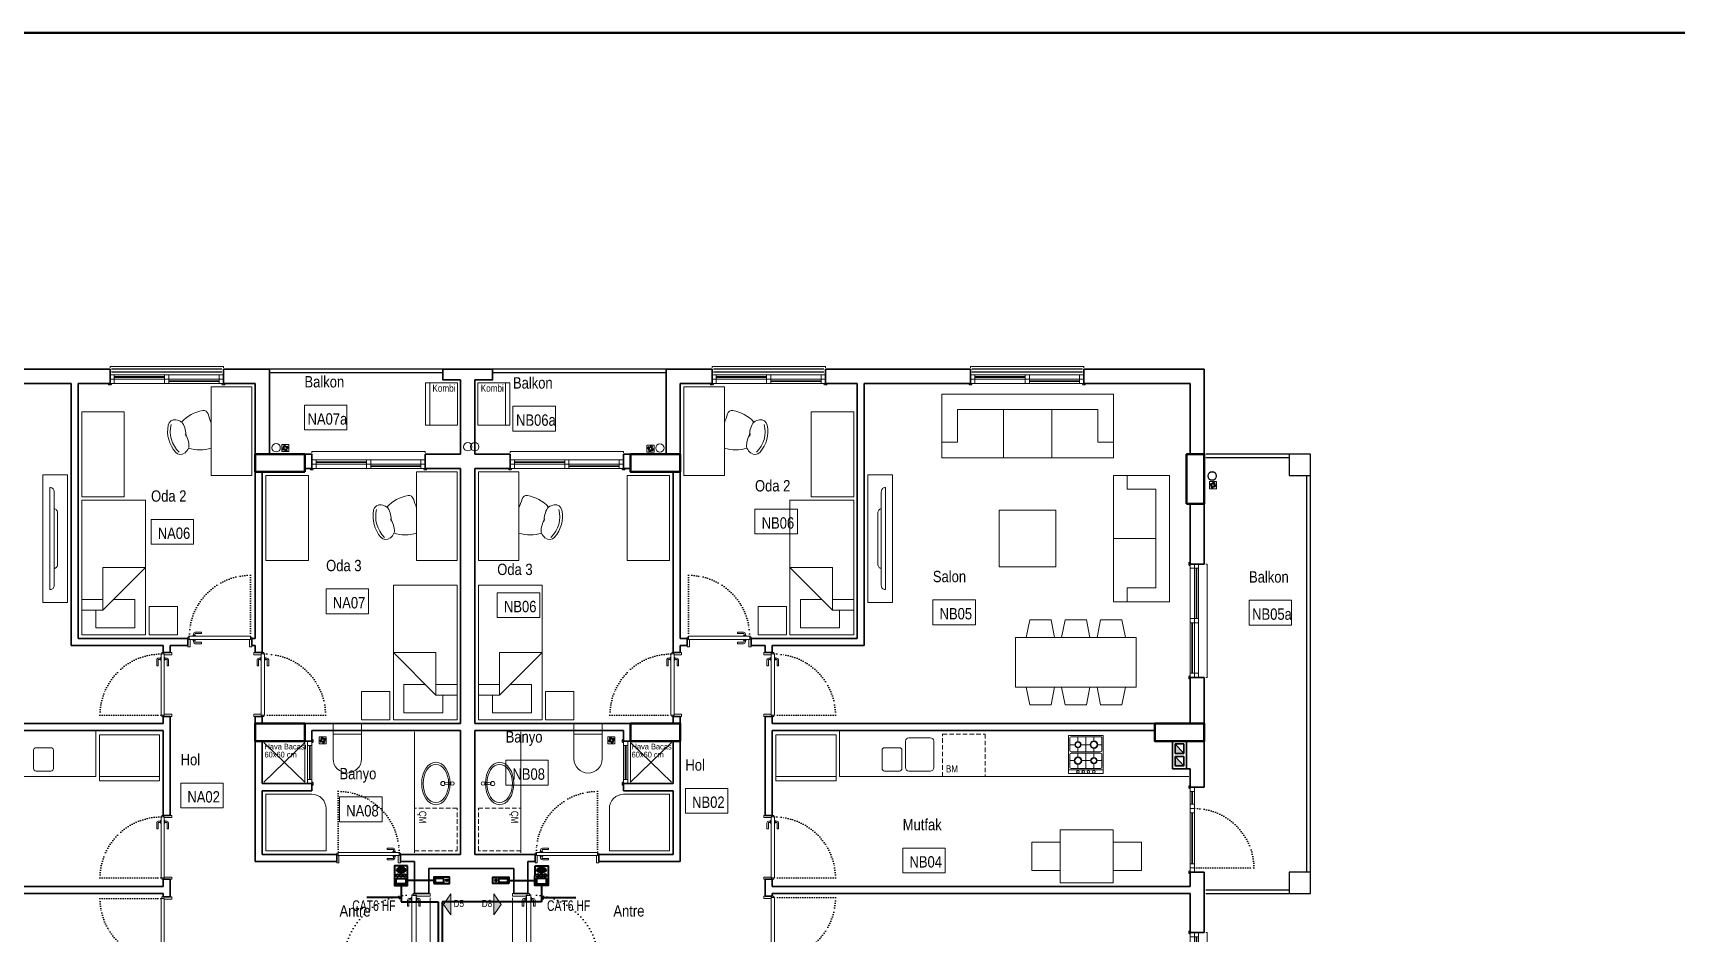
# Model space of a CAD drawing. Header units: millimetres. Extents: x 1852829 to 1882754, y -270850 to -231658.
# Drawn here: x 1861549 to 1863869, y -269120 to -267850 of the extents above; entities that cross this region are included whole.
import ezdxf
from ezdxf.enums import TextEntityAlignment as Align

# ---------------------------------------------------------------- set-up
doc = ezdxf.new("R2010")
doc.units = ezdxf.units.MM
for name, pattern in [('CONTINOUS', [0]), ('CONTINU', [0]), ('DOT', [0.25, 0, -0.25]), ('izdüşüm arka', [3.175, 0, -3.175]), ('izdüşüm ön', [9.525, 6.35, -3.175])]:
    doc.linetypes.add(name, pattern=pattern)
for name, color, linetype, lineweight in [('a_ba', 6, 'Continuous', 50), ('a_doğrama', 251, 'Continuous', 20), ('a_duvar', 251, 'Continuous', 35), ('a_görünüş', 32, 'Continuous', 25), ('a_görünüş_ince', 8, 'Continuous', 20), ('a_izdüşüm_arka', 251, 'izdüşüm arka', 30), ('a_izdüşüm_ön', 6, 'izdüşüm ön', 9), ('a_not_mahal', 253, 'Continuous', 5), ('a_not_misc', 144, 'Continuous', 5), ('a_not_text', 7, 'Continuous', 13), ('a_tefriş', 8, 'Continuous', 20), ('a_çerçeve_line', 7, 'Continuous', 50), ('diyafon', 6, 'Continuous', 40), ('m_yib', 65, 'Continuous', 20), ('Telefon', 2, 'CONTINOUS', 40)]:
    doc.layers.add(name, color=color, linetype=linetype, lineweight=lineweight)
doc.styles.add('Grupcad', font='arial.ttf', dxfattribs={"width": 0.7})
doc.styles.get("Standard").update_dxf_attribs({"font": 'ARIALN.TTF'})

# ---------------------------------------------------------------- blocks, each defined once
blk = doc.blocks.new('K2')
at = {"layer": 'a_doğrama', "color": 251, "linetype": 'Continuous'}
for p, q in [((-13, 88.1), (-13, 1.9)), ((-13, 88.1), (-8.5, 88.1)), ((-12, 90), (-12, 88.1)), ((-12, 90), (-10, 90)), ((-8.5, 88.1), (-8.5, 1.9)), ((-13, 1.9), (-8.5, 1.9)), ((-12, 0), (-12, 1.9)), ((-12, 0), (-10, 0))]:
    blk.add_line(p, q, dxfattribs=at)
at = {"layer": 'a_doğrama', "color": 251}
for points in [[(-14, 80.1), (-16.5, 80.1, 0.414214), (-17, 79.6), (-17, 71.1), (-19, 71.1), (-19, 79.6)], [(-13, 83.1), (-13.5, 83.1, 0.414214), (-14, 82.6), (-14, 79.6, 0.414214), (-13.5, 79.1), (-13, 79.1)], [(-8.5, 83.1), (-8, 83.1, -0.414214), (-7.5, 82.6), (-7.5, 79.6, -0.414214), (-8, 79.1), (-8.5, 79.1)], [(-7.5, 80.1), (-5, 80.1, -0.414214), (-4.5, 79.6), (-4.5, 71.1), (-2.5, 71.1), (-2.5, 79.6)]]:
    blk.add_lwpolyline(points, format="xyb", dxfattribs=at)
for points in [[(-16.5, 82.1), (-14, 82.1)], [(-5, 82.1), (-7.5, 82.1)]]:
    blk.add_lwpolyline(points, dxfattribs=at)
at = {"layer": 'a_doğrama', "color": 251, "linetype": 'Continuous'}
for points in [[(0, 90), (2, 90), (2, 87), (-8.5, 87)], [(0, 0), (2, 0), (2, 3), (-8.5, 3)]]:
    blk.add_lwpolyline(points, dxfattribs=at)
at = {"layer": 'a_doğrama', "color": 251}
for centre, start, end in [((-16.5, 79.6), 90, 180), ((-5, 79.6), 0, 90)]:
    blk.add_arc(centre, 2.5, start, end, dxfattribs=at)
at = {"layer": 'a_izdüşüm_arka', "color": 251}
blk.add_lwpolyline([(-99.2, 1.9), (-13, 1.9)], dxfattribs=at)
blk.add_arc((-13, 1.9), 86.2, 90, 180, dxfattribs=at)
blk = doc.blocks.new('klozet')
at = {"layer": 'a_tefriş'}
blk.add_line((20, 0), (-20, 0), dxfattribs=at)
for points in [[(-20, 0), (-20, -15), (20, -15), (20, 0)], [(-20, -50), (-20, -15)], [(20, -50), (20, -15)]]:
    blk.add_lwpolyline(points, dxfattribs=at)
blk.add_arc((0, -50), 20, 180, 360, dxfattribs=at)
blk = doc.blocks.new('K1')
at = {"layer": 'a_doğrama', "color": 251}
for points in [[(-17.5, -2.5), (-22, -2.5), (-22, 0), (2, 0), (2, -4), (-17.5, -4), (-17.5, -2.5)], [(-27.5, -93.1), (-25, -93.1)], [(-17.5, -97.5), (-22, -97.5), (-22, -100), (2, -100), (2, -96), (-17.5, -96), (-17.5, -97.5)], [(-14.5, -93.1), (-17, -93.1)]]:
    blk.add_lwpolyline(points, dxfattribs=at)
blk.add_lwpolyline([(-18, -14), (-18, -4), (-18, -3), (-22.5, -3), (-22.5, -2.5), (-22.5, -2), (-24, -2), (-24, -2.5), (-24, -12.5), (-24, -88), (-24, -97.5), (-24, -98), (-22.5, -98), (-22.5, -97.5), (-22.5, -97), (-18, -97), (-18, -96), (-18, -86.5)], close=True, dxfattribs=at)
for points in [[(-25, -91.1), (-27.5, -91.1, -0.414214), (-28, -90.6), (-28, -82.1), (-30, -82.1), (-30, -90.6)], [(-24, -94.1), (-24.5, -94.1, -0.414214), (-25, -93.6), (-25, -90.6, -0.414214), (-24.5, -90.1), (-24, -90.1)], [(-18, -94.1), (-17.5, -94.1, 0.414214), (-17, -93.6), (-17, -90.6, 0.414214), (-17.5, -90.1), (-18, -90.1)], [(-17, -91.1), (-14.5, -91.1, 0.414214), (-14, -90.6), (-14, -82.1), (-12, -82.1), (-12, -90.6)]]:
    blk.add_lwpolyline(points, format="xyb", dxfattribs=at)
for centre, start, end in [((-27.5, -90.6), 180, 270), ((-14.5, -90.6), 270, 0)]:
    blk.add_arc(centre, 2.5, start, end, dxfattribs=at)
at = {"layer": 'a_görünüş_ince', "color": 251}
blk.add_line((2, -6), (2, -94), dxfattribs=at)
at = {"layer": 'a_izdüşüm_arka', "color": 251, "linetype": 'DOT', "ltscale": 20}
blk.add_line((-24, -2), (-120, -2), dxfattribs=at)
blk.add_arc((-24, -2), 96, 180, 270, dxfattribs=at)
blk = doc.blocks.new('M1')
at = {"layer": 'a_doğrama', "linetype": 'Continuous'}
for p, q in [((-24, 6), (-30, 6)), ((-30, 0), (-30, 6)), ((-24, 0), (-30, 0)), ((-24, 0), (-24, 6)), ((30, 6), (24, 6)), ((24, 6), (24, 0)), ((30, 0), (30, 6)), ((30, 0), (24, 0))]:
    blk.add_line(p, q, dxfattribs=at)
at = {"layer": 'a_doğrama'}
for p, q in [((24, 3.5), (-24, 3.5)), ((24, 2.5), (-24, 2.5))]:
    blk.add_line(p, q, dxfattribs=at)
for points in [[(-28, -1), (-28, 0), (-32, 0), (-32, -2), (-29, -2)], [(28, -1), (28, 0), (32, 0), (32, -2), (29, -2)]]:
    blk.add_lwpolyline(points, close=True, dxfattribs=at)
at = {"layer": 'a_görünüş_ince'}
for p, q in [((24, 6), (-24, 6)), ((-24, 0), (24, 0))]:
    blk.add_line(p, q, dxfattribs=at)
blk = doc.blocks.new('160p')
at = {"layer": 'a_doğrama', "color": 251}
for points in [[(-6, -6), (-6, 0), (-12, 0), (-12, -6)], [(0, -6), (0, 0), (-6, 0), (-6, -6)], [(-6, -83), (-6, -77), (-12, -77), (-12, -83)], [(0, -83), (0, -77), (-6, -77), (-6, -83)], [(-6, -160), (-6, -154), (-12, -154), (-12, -160)], [(0, -160), (0, -154), (-6, -154), (-6, -160)]]:
    blk.add_lwpolyline(points, close=True, dxfattribs=at)
for points in [[(2, -1), (2, 2), (0, 2), (0, -2), (1, -2), (2, -1)], [(-9.5, -6), (-9.5, -77)], [(-8.5, -6), (-8.5, -77)], [(-3.5, -83), (-3.5, -154)], [(-2.5, -83), (-2.5, -154)], [(2, -159), (2, -162), (0, -162), (0, -158), (1, -158), (2, -159)]]:
    blk.add_lwpolyline(points, dxfattribs=at)
at = {"layer": 'a_görünüş_ince', "color": 251}
for points in [[(-22, -160), (-24, -160), (-24, 0), (-22, 0)], [(-12, -77), (-12, -6)], [(-6, -77), (-6, -6)], [(-6, -77), (-6, -6)], [(0, -77), (0, -6)], [(-12, -154), (-12, -83)], [(-6, -154), (-6, -83)], [(-6, -154), (-6, -83)], [(0, -154), (0, -83)]]:
    blk.add_lwpolyline(points, dxfattribs=at)
blk = doc.blocks.new('kapı_120_c_blok')
at = {"layer": 'a_doğrama', "color": 251}
for points in [[(-2, 119), (-2, 122), (0, 122), (0, 118), (-1, 118), (-2, 119)], [(2.5, 114), (2.5, 96)], [(3.5, 114), (3.5, 96)], [(2.5, 84), (2.5, 12)], [(3.5, 84), (3.5, 12)], [(-2, 1), (-2, -2), (0, -2), (0, 2), (-1, 2), (-2, 1)]]:
    blk.add_lwpolyline(points, dxfattribs=at)
for points in [[(0, 114), (6, 114), (6, 120), (0, 120)], [(0, 90), (6, 90), (6, 96), (0, 96)], [(0, 84), (6, 84), (6, 90), (0, 90)], [(0, 6), (6, 6), (6, 12), (0, 12)], [(0, 0), (6, 0), (6, 6), (0, 6)]]:
    blk.add_lwpolyline(points, close=True, dxfattribs=at)
at = {"layer": 'a_görünüş_ince', "color": 251}
for points in [[(0, 114), (0, 96)], [(6, 114), (6, 96)], [(0, 84), (0, 12)], [(6, 84), (6, 12)]]:
    blk.add_lwpolyline(points, dxfattribs=at)
at = {"layer": 'a_izdüşüm_arka', "color": 251}
blk.add_lwpolyline([(6, 6), (90, 6)], dxfattribs=at)
blk.add_arc((6, 6), 84, 0, 90, dxfattribs=at)
blk = doc.blocks.new('baca_şönt')
at = {"layer": 'a_duvar'}
h = blk.add_hatch(color=256, dxfattribs=at)
h.dxf.hatch_style = 1
h.paths.add_polyline_path([(21.5, -5), (21.5, -17), (35, -17)])
h.paths.add_polyline_path([(4, -5), (4, -17), (17.5, -17)])
for p, q in [((4, -5), (17.5, -17)), ((17.5, -5), (17.5, -17)), ((21.5, -5), (21.5, -17)), ((21.5, -5), (35, -17))]:
    blk.add_line(p, q, dxfattribs=at)
blk.add_lwpolyline([(0, -21), (39, -21), (39, -1), (0, -1)], close=True, dxfattribs=at)
for points in [[(17.5, -5), (4, -5), (4, -17), (17.5, -17)], [(21.5, -17), (35, -17), (35, -5), (21.5, -5)]]:
    blk.add_lwpolyline(points, dxfattribs=at)
blk = doc.blocks.new('A$C2A0A03CE')
at = {"layer": 'a_tefriş'}
for p, q in [((-54, -24.3), (-54, 24.3)), ((-54, 24.3), (0, 24.3)), ((-48.6, 24.3), (-48.6, -24.3)), ((0, -24.3), (0, 24.3)), ((-46.8, 20.7), (-46.8, -20.7)), ((-40, 11.2), (-46.8, 11.2)), ((-25.2, 0), (-46.8, 0)), ((-27, 22.5), (-45, 22.5)), ((-35.6, 22.5), (-35.6, 15.7)), ((-35.6, 6.8), (-35.6, -7.7)), ((-25.2, 11.2), (-31, 11.2)), ((-25.2, -20.7), (-25.2, 20.7)), ((-23.4, -20.7), (-23.4, 20.7)), ((-16.6, 11.2), (-23.4, 11.2)), ((-1.8, 0), (-23.4, 0)), ((-21.6, 22.5), (-3.6, 22.5)), ((-13.1, 22.5), (-13.1, 14.8)), ((-13.1, 7.7), (-13.1, -6.8)), ((-1.8, 11.2), (-9.4, 11.2)), ((-1.8, 20.7), (-1.8, -20.7)), ((-39.1, -11.3), (-46.8, -11.3)), ((-45, -22.5), (-27, -22.5)), ((-35.6, -14.9), (-35.6, -22.5)), ((-25.2, -11.3), (-31.9, -11.3)), ((-17.5, -11.3), (-23.4, -11.3)), ((-3.6, -22.5), (-21.6, -22.5)), ((-13.1, -15.7), (-13.1, -22.5)), ((-1.8, -11.3), (-8.5, -11.3)), ((-54, -24.3), (0, -24.3))]:
    blk.add_line(p, q, dxfattribs=at)
for centre, radius in [((-51.4, 11.2), 1.8), ((-51.4, 3.7), 1.8), ((-35.6, 11.2), 5.4), ((-35.6, 11.2), 4.5), ((-13.1, 11.2), 4.5), ((-13.1, 11.2), 3.6), ((-51.4, -3.5), 1.8), ((-51.4, -11.3), 1.8), ((-35.6, -11.3), 4.5), ((-35.6, -11.3), 3.6), ((-13.1, -11.3), 5.4), ((-13.1, -11.3), 4.5)]:
    blk.add_circle(centre, radius, dxfattribs=at)
for centre, start, end in [((-45, 20.7), 90, 180), ((-27, 20.7), 0, 90), ((-21.6, 20.7), 90, 180), ((-3.6, 20.7), 0, 90), ((-45, -20.7), 180, 270), ((-27, -20.7), 270, 0), ((-21.6, -20.7), 180, 270), ((-3.6, -20.7), 270, 0)]:
    blk.add_arc(centre, 1.8, start, end, dxfattribs=at)
blk = doc.blocks.new('tefirş_tv')
at = {"layer": 'a_tefriş'}
for points in [[(60, 4), (60, 5, 0.414214), (55, 10), (-55, 10, 0.414214), (-60, 5), (-60, 4)], [(35, 10), (35, 10, 0.414214), (30, 15), (-30, 15, 0.414214), (-35, 10), (-35, 10)]]:
    blk.add_lwpolyline(points, format="xyb", close=True, dxfattribs=at)
blk = doc.blocks.new('tefriş_koltuk_242x90')
at = {"layer": 'a_tefriş'}
for p, q in [((-34, -22), (-34, -90)), ((34, -22), (34, -90)), ((-99, -68), (-121, -68)), ((99, -68), (121, -68))]:
    blk.add_line(p, q, dxfattribs=at)
for points in [[(-121, -90), (-121, 0), (121, 0), (121, -90), (-121, -90)], [(-99, -68), (-99, -22), (99, -22), (99, -68)]]:
    blk.add_lwpolyline(points, dxfattribs=at)
blk = doc.blocks.new('tefriş_koltuk_202x90')
at = {"layer": 'a_tefriş'}
for p, q in [((0, -90), (0, -22)), ((-79, -68), (-101, -68)), ((79, -68), (101, -68))]:
    blk.add_line(p, q, dxfattribs=at)
for points in [[(101, -90), (101, 0), (-101, 0), (-101, -90), (101, -90)], [(79, -68), (79, -22), (-79, -22), (-79, -68)]]:
    blk.add_lwpolyline(points, dxfattribs=at)
blk = doc.blocks.new('tefriş_yatak tek')
at = {"layer": 'a_tefriş'}
for points in [[(0, -0.45), (-1.9, -0.45), (-1.9, 0.45), (0, 0.45)], [(-1.9, -0.5), (-1.5, -0.5), (-1.5, -0.9), (-1.9, -0.9)]]:
    blk.add_lwpolyline(points, close=True, dxfattribs=at)
for points in [[(-1.4, 0), (-1.4, -0.3), (-1.8, -0.3), (-1.8, 0.25), (-1.55, 0.25)], [(-1.55, 0.45), (-1.55, 0.15), (-0.95, -0.45), (-0.95, 0.15), (-1.55, 0.15)], [(-1.4, 0.45), (-1.4, 0.15)]]:
    blk.add_lwpolyline(points, dxfattribs=at)
blk = doc.blocks.new('tefriş_sandalye')
at = {"layer": 'a_tefriş'}
blk.add_line((0, -18), (0, 18), dxfattribs=at)
at = {"layer": 'a_tefriş', "extrusion": (0, 0, -1)}
for centre, major_axis, start_param, end_param in [((48.7, 10.5), (13, -13), 2.7784, 3.245118), ((43.2, 17.3), (6.76, 6.76), 4.815914, 6.34704), ((16.9, -5.5), (28.8, 28.8), 6.26556, 7.321949), ((16.9, -5.5), (28.8, 28.8), 6.26556, 7.321949), ((17, -5.7), (31.4, -31.4), -1.506941, -0.587454), ((16, -34.3), (38.7, 38.7), 5.200723, 5.79406), ((62.1, 15.1), (21.8, -21.8), 1.757107, 2.385975), ((62.1, 15.1), (21.8, -21.8), 1.757107, 2.385975), ((48.7, 10.5), (13, -13), 2.664537, 2.7784), ((48.7, 10.5), (13, -13), 2.664537, 2.7784), ((66.5, -1.2), (21.8, -21.8), 1.802816, 2.431683), ((66.5, -1.2), (21.8, -21.8), 1.802816, 2.431683), ((-154, -79.7), (117.3, -117.3), -1.166716, -1.087708), ((1.8, 18.5), (38.7, -38.7), -0.034473, 0.601946), ((52.6, -3.9), (13, -13), 1.410391, 1.524253), ((52.6, -3.9), (13, -13), 1.410391, 1.524253), ((52.6, -3.9), (13, 13), 2.514469, 2.981187), ((51.2, -12.6), (6.76, -6.76), -0.587454, 0.943672), ((11.1, -28.2), (4.99, -4.99), 0.687369, 2.053884)]:
    blk.add_ellipse(centre, major_axis=major_axis, ratio=1, start_param=start_param, end_param=end_param, dxfattribs=at)
blk = doc.blocks.new('tefriş_süzgeç')
at = {"layer": 'a_tefriş'}
for p, q in [((5, 0), (-5, 0)), ((-5, 0), (-5, -10)), ((5, -10), (5, 0)), ((-5, -10), (5, -10)), ((-3.6, -5.1), (-4.1, -5.1)), ((-2.6, -5.1), (-3.1, -5.1)), ((-2.5, -2.5), (-2.9, -2.2)), ((-2.6, -7.6), (-2.9, -7.9)), ((-2, -3.3), (-2.3, -3)), ((-1.9, -6.9), (-2.2, -7.2)), ((-1.6, -5.1), (-2.1, -5.1)), ((-1.2, -3.9), (-1.5, -3.6)), ((-1.2, -6.2), (-1.5, -6.5)), ((-0.2, -2.5), (-0.2, -2)), ((-0.1, -1.5), (-0.1, -1)), ((-0.1, -3), (-0.1, -3.5)), ((-0.1, -6.6), (-0.1, -7.1)), ((-0.1, -7.6), (-0.1, -8.1)), ((-0.1, -8.6), (-0.1, -9.1)), ((1, -4), (1.4, -3.6)), ((1.1, -6.2), (1.4, -6.5)), ((1.5, -5.1), (2, -5.1)), ((1.7, -3.3), (2.1, -2.9)), ((1.8, -6.9), (2.1, -7.2)), ((2.5, -2.5), (2.8, -2.2)), ((2.5, -5.1), (3, -5.1)), ((2.5, -7.5), (2.8, -7.9)), ((3.5, -5.1), (4, -5.1))]:
    blk.add_line(p, q, dxfattribs=at)
for centre, radius, start, end in [((-0.1, -5.1), 4.06, 134.2896, 180), ((-0.1, -5.1), 3.56, 134.2896, 180), ((-0.1, -5.1), 3.06, 180, 225), ((-0.1, -5.1), 4.06, 225, 270), ((-0.1, -5.1), 2.56, 180, 225), ((-0.1, -5.1), 3.56, 225, 270), ((-0.4, -4.4), 2.4, 84.5943, 143.2016), ((-0.1, -5.1), 2.06, 134.2896, 180), ((-0.1, -5), 2.44, 90.343, 138.1212), ((-0.1, -5.1), 1.56, 134.2896, 180), ((-0.1, -5.1), 2.06, 225, 270), ((-0.1, -5.1), 1.56, 225, 270), ((-0.1, -5.1), 4.06, 45, 90), ((-0.1, -5.1), 3.56, 45, 90), ((-0.1, -5.1), 2.06, 45, 90), ((-0.1, -5.1), 1.56, 45, 90), ((-0.1, -5.1), 2.56, 270, 315.7104), ((-0.1, -5.1), 3.06, 270, 315.7104), ((-0.1, -5.1), 1.56, 314.2896, 360), ((-0.1, -5.1), 2.06, 314.2896, 360), ((-0.1, -5.1), 2.56, 360, 45), ((-0.1, -5.1), 3.06, 360, 45), ((-0.1, -5.1), 3.56, 314.2896, 360), ((-0.1, -5.1), 4.06, 314.2896, 360)]:
    blk.add_arc(centre, radius, start, end, dxfattribs=at)
blk = doc.blocks.new('kombi')
at = {"layer": 'a_tefriş', "lineweight": 20}
for p, q in [((-4.8, 60), (40.2, 60)), ((-4.7, 0), (-4.8, 60)), ((1.3, 0), (1.2, 60)), ((40.2, 60), (40.3, 0)), ((69.2, 60), (69.2, 0)), ((114.2, 60), (69.2, 60)), ((108.2, 0), (108.2, 60)), ((114.2, 0), (114.2, 60)), ((40.3, 0), (-4.7, 0)), ((69.2, 0), (114.2, 0))]:
    blk.add_line(p, q, dxfattribs=at)
at = {"layer": 'a_not_mahal'}
for p in [(5, 47.3), (73.2, 47.3)]:
    blk.add_text('Kombi', height=10, dxfattribs=at).set_placement(p)
blk = doc.blocks.new('DIAFON IC UNITE')
at = {"layer": 'diyafon', "linetype": 'Continuous'}
h = blk.add_hatch(dxfattribs=at)
h.set_pattern_fill('ANSI31', color=133, scale=12.474, angle=585, style=0)
h.set_pattern_definition([(90, (-1096043.5913, -47294.4978), (1.55925, -3e-14), [])])
edge = h.paths.add_edge_path()
edge.add_ellipse((0, -21.7), major_axis=(-6.04, 0), ratio=0.623004, start_angle=0, end_angle=360, ccw=False)
blk.add_lwpolyline([(-9.2, -27.6), (9.5, -27.6), (9.3, 0), (-9.3, 0)], close=True, dxfattribs=at)
at = {"layer": 'diyafon', "color": 133, "linetype": 'Continuous'}
blk.add_lwpolyline([(6.9, -9.9), (-6.9, -9.9), (-6.9, -2), (6.9, -2)], close=True, dxfattribs=at)
for centre in [(-5.1, -13.9), (0, -13.9), (5.1, -13.9)]:
    blk.add_circle(centre, 1.8, dxfattribs=at)
at = {"layer": 'diyafon', "color": 133, "linetype": 'Continuous', "extrusion": (0, 0, -1)}
blk.add_ellipse((0, -21.7), major_axis=(-6.04, 0), ratio=0.623004, start_param=-1.570796, end_param=4.712389, dxfattribs=at)
blk = doc.blocks.new('DIAFON ZIL BUTONU')
at = {"layer": 'diyafon', "linetype": 'CONTINU'}
h = blk.add_hatch(color=133, dxfattribs=at)
edge = h.paths.add_edge_path()
edge.add_ellipse((-7.1, -4.6), major_axis=(0.974, 0.974), ratio=1, start_angle=0, end_angle=360)
blk.add_lwpolyline([(11.2, 0), (-11.2, 0), (-11.2, -9), (11.2, -9)], close=True, dxfattribs=at)
at = {"layer": 'diyafon', "color": 133, "linetype": 'CONTINU'}
blk.add_lwpolyline([(-3, -7.3), (9.3, -7.3), (9.3, -1.7), (-3, -1.7)], close=True, dxfattribs=at)
blk.add_ellipse((-7.1, -4.6), major_axis=(0.974, 0.974), ratio=1, start_param=3.926991, end_param=10.210176, dxfattribs=at)

msp = doc.modelspace()

# ---------------------------------------------------------------- hatches: boundary and pattern name
at = {"layer": 'a_not_misc'}
h = msp.add_hatch(color=256, dxfattribs=at)
h.dxf.hatch_style = 1
h.paths.add_polyline_path([(1862138.7, -269064.9), (1862128.7, -269079.9), (1862138.7, -269094.9)])
h = msp.add_hatch(color=256, dxfattribs=at)
h.dxf.hatch_style = 1
h.paths.add_polyline_path([(1862199.7, -269064.9), (1862209.7, -269079.9), (1862199.7, -269094.9)])

# ---------------------------------------------------------------- linework, layer by layer
at = {"layer": 'a_ba', "color": 253}
for points in [[(1861932.7, -268469.5), (1861932.7, -268444.5), (1861862.7, -268444.5), (1861862.7, -268469.5)], [(1862462.7, -268469.5), (1862462.7, -268444.5), (1862392.7, -268444.5), (1862392.7, -268469.5)], [(1863177.7, -268514.5), (1863202.7, -268514.5), (1863202.7, -268444.5), (1863177.7, -268444.5)], [(1861932.7, -268849.5), (1861932.7, -268824.5), (1861862.7, -268824.5), (1861862.7, -268849.5)], [(1862462.7, -268849.5), (1862462.7, -268824.5), (1862392.7, -268824.5), (1862392.7, -268849.5)], [(1863132.7, -268824.5), (1863132.7, -268849.5), (1863202.7, -268849.5), (1863202.7, -268824.5)]]:
    msp.add_lwpolyline(points, close=True, dxfattribs=at)
at = {"layer": 'a_duvar'}
for p, q in [((1861657.7, -268324.5), (1861452.7, -268324.5)), ((1861882.7, -268324.5), (1861817.7, -268324.5)), ((1861882.7, -268444.5), (1861882.7, -268324.5)), ((1862197.7, -268324.5), (1862127.7, -268324.5)), ((1862442.7, -268324.5), (1862442.7, -268444.5)), ((1862442.7, -268324.5), (1862507.7, -268324.5)), ((1862667.7, -268324.5), (1862872.7, -268324.5)), ((1863032.7, -268324.5), (1863202.7, -268324.5)), ((1863202.7, -268444.5), (1863202.7, -268324.5)), ((1861452.7, -268344.5), (1861602.7, -268344.5)), ((1861602.7, -268344.5), (1861602.7, -268714.5)), ((1861612.7, -268704.5), (1861612.7, -268344.5)), ((1861612.7, -268344.5), (1861657.7, -268344.5)), ((1861817.7, -268344.5), (1861862.7, -268344.5)), ((1861862.7, -268344.5), (1861862.7, -268704.5)), ((1862152.7, -268339.5), (1862152.7, -268444.5)), ((1862172.7, -268444.5), (1862172.7, -268339.5)), ((1862462.7, -268704.5), (1862462.7, -268344.5)), ((1862507.7, -268344.5), (1862462.7, -268344.5)), ((1862712.7, -268344.5), (1862667.7, -268344.5)), ((1862712.7, -268344.5), (1862712.7, -268704.5)), ((1862872.7, -268344.5), (1862722.7, -268344.5)), ((1862722.7, -268714.5), (1862722.7, -268344.5)), ((1863182.7, -268344.5), (1863032.7, -268344.5)), ((1863182.7, -268344.5), (1863182.7, -268444.5)), ((1861882.7, -268444.5), (1861932.7, -268444.5)), ((1862102.7, -268444.5), (1862152.7, -268444.5)), ((1862222.7, -268444.5), (1862172.7, -268444.5)), ((1862442.7, -268444.5), (1862392.7, -268444.5)), ((1861872.7, -268724.5), (1861872.7, -268469.5)), ((1862102.7, -268464.5), (1862152.7, -268464.5)), ((1862152.7, -268464.5), (1862152.7, -268824.5)), ((1862172.7, -268464.5), (1862222.7, -268464.5)), ((1862172.7, -268824.5), (1862172.7, -268464.5)), ((1862452.7, -268469.5), (1862452.7, -268724.5)), ((1863202.7, -268599.5), (1863202.7, -268464.5)), ((1863182.7, -268514.5), (1863182.7, -268599.5)), ((1861602.7, -268714.5), (1861732.7, -268714.5)), ((1861767.7, -268704.5), (1861612.7, -268704.5)), ((1861732.7, -268724.5), (1861732.7, -268714.5)), ((1861742.7, -268714.5), (1861742.7, -268724.5)), ((1861742.7, -268714.5), (1861767.7, -268714.5)), ((1861862.7, -268704.5), (1861857.7, -268704.5)), ((1861857.7, -268714.5), (1861862.7, -268714.5)), ((1861862.7, -268714.5), (1861862.7, -268724.5)), ((1862472.7, -268704.5), (1862462.7, -268704.5)), ((1862462.7, -268724.5), (1862462.7, -268714.5)), ((1862462.7, -268714.5), (1862472.7, -268714.5)), ((1862712.7, -268704.5), (1862562.7, -268704.5)), ((1862562.7, -268714.5), (1862582.7, -268714.5)), ((1862582.7, -268724.5), (1862582.7, -268714.5)), ((1862592.7, -268714.5), (1862592.7, -268724.5)), ((1862592.7, -268714.5), (1862722.7, -268714.5)), ((1863182.7, -268759.5), (1863182.7, -268824.5)), ((1863202.7, -268914.5), (1863202.7, -268759.5)), ((1861732.7, -268824.5), (1861732.7, -268814.5)), ((1861742.7, -268814.5), (1861742.7, -268954.5)), ((1861862.7, -268814.5), (1861862.7, -269019.5)), ((1861872.7, -268824.5), (1861872.7, -268814.5)), ((1862452.7, -268814.5), (1862452.7, -268824.5)), ((1862462.7, -269019.5), (1862462.7, -268814.5)), ((1862582.7, -268954.5), (1862582.7, -268814.5)), ((1862592.7, -268814.5), (1862592.7, -268824.5)), ((1861732.7, -268824.5), (1861142.7, -268824.5)), ((1861192.7, -268834.5), (1861732.7, -268834.5)), ((1861732.7, -268954.5), (1861732.7, -268834.5)), ((1862152.7, -268824.5), (1861872.7, -268824.5)), ((1861932.7, -268834.5), (1861932.7, -268849.5)), ((1861942.7, -268849.5), (1861942.7, -268834.5)), ((1861942.7, -268834.5), (1862152.7, -268834.5)), ((1862152.7, -268834.5), (1862152.7, -269009.5)), ((1862452.7, -268824.5), (1862172.7, -268824.5)), ((1862172.7, -268834.5), (1862382.7, -268834.5)), ((1862172.7, -269009.5), (1862172.7, -268834.5)), ((1862382.7, -268834.5), (1862382.7, -268849.5)), ((1862392.7, -268849.5), (1862392.7, -268834.5)), ((1863182.7, -268824.5), (1862592.7, -268824.5)), ((1862592.7, -268834.5), (1862592.7, -268954.5)), ((1862592.7, -268834.5), (1863132.7, -268834.5)), ((1861872.7, -268909.5), (1861872.7, -268849.5)), ((1862452.7, -268849.5), (1862452.7, -268909.5)), ((1863182.7, -268888.5), (1863182.7, -268914.5)), ((1861942.7, -268909.5), (1861872.7, -268909.5)), ((1861942.7, -268919.5), (1861942.7, -268909.5)), ((1862452.7, -268909.5), (1862382.7, -268909.5)), ((1862382.7, -268909.5), (1862382.7, -268919.5)), ((1861872.7, -269009.5), (1861872.7, -268919.5)), ((1861872.7, -268919.5), (1861942.7, -268919.5)), ((1862382.7, -268919.5), (1862452.7, -268919.5)), ((1862452.7, -268919.5), (1862452.7, -269009.5)), ((1861862.7, -269019.5), (1861977.7, -269019.5)), ((1861977.7, -269009.5), (1861872.7, -269009.5)), ((1861977.7, -269009.5), (1861872.7, -269009.5)), ((1861977.7, -269019.5), (1861977.7, -269009.5)), ((1862067.7, -269009.5), (1862067.7, -269019.5)), ((1862067.7, -269019.5), (1862067.7, -269009.5)), ((1862152.7, -269009.5), (1862067.7, -269009.5)), ((1862067.7, -269019.5), (1862087.7, -269019.5)), ((1862087.7, -269019.5), (1862087.7, -269064.5)), ((1862257.7, -269009.5), (1862172.7, -269009.5)), ((1862247.7, -269019.5), (1862257.7, -269019.5)), ((1862247.7, -269064.5), (1862247.7, -269019.5)), ((1862257.7, -269009.5), (1862257.7, -269019.5)), ((1862452.7, -269009.5), (1862347.7, -269009.5)), ((1862347.7, -269009.5), (1862347.7, -269019.5)), ((1862452.7, -269009.5), (1862347.7, -269009.5)), ((1862347.7, -269019.5), (1862462.7, -269019.5)), ((1861732.7, -269054.5), (1861732.7, -269044.5)), ((1861742.7, -269044.5), (1861742.7, -269069.5)), ((1862107.7, -269029.3), (1862227.7, -269029.3)), ((1862107.7, -269064.5), (1862107.7, -269029.3)), ((1862227.7, -269029.3), (1862227.7, -269064.5)), ((1862582.7, -269068.5), (1862582.7, -269044.5)), ((1862592.7, -269044.5), (1862592.7, -269054.5)), ((1863182.7, -269034.5), (1863182.7, -269054.5)), ((1863202.7, -269119.5), (1863202.7, -269034.5)), ((1861732.7, -269054.5), (1861142.7, -269054.5)), ((1861142.7, -269064.5), (1861732.7, -269064.5)), ((1861732.7, -269069.5), (1861732.7, -269064.5)), ((1862087.7, -269064.5), (1862107.7, -269064.5)), ((1862227.7, -269064.5), (1862247.7, -269064.5)), ((1863182.7, -269054.5), (1862592.7, -269054.5)), ((1862592.7, -269064.5), (1863182.7, -269064.5)), ((1862592.7, -269064.5), (1862592.7, -269068.5)), ((1863182.7, -269064.5), (1863182.7, -269119.5))]:
    msp.add_line(p, q, dxfattribs=at)
for points in [[(1861657.7, -268344.5), (1861657.7, -268324.5)], [(1861817.7, -268344.5), (1861817.7, -268324.5)], [(1862127.7, -268324.5), (1862127.7, -268339.5), (1862152.7, -268339.5)], [(1862197.7, -268324.5), (1862197.7, -268339.5), (1862172.7, -268339.5)], [(1862507.7, -268344.5), (1862507.7, -268324.5)], [(1862667.7, -268344.5), (1862667.7, -268324.5)], [(1862872.7, -268344.5), (1862872.7, -268324.5)], [(1863032.7, -268344.5), (1863032.7, -268324.5)], [(1861932.7, -268444.5), (1861942.7, -268444.5), (1861942.7, -268464.5), (1861932.7, -268464.5)], [(1862102.7, -268444.5), (1862102.7, -268464.5)], [(1862222.7, -268444.5), (1862222.7, -268464.5)], [(1862392.7, -268444.5), (1862382.7, -268444.5), (1862382.7, -268464.5), (1862392.7, -268464.5)], [(1863202.7, -268599.5), (1863182.7, -268599.5)], [(1861732.7, -268724.5), (1861742.7, -268724.5)], [(1861767.7, -268704.5), (1861767.7, -268714.5)], [(1861857.7, -268704.5), (1861857.7, -268714.5)], [(1861862.7, -268724.5), (1861872.7, -268724.5)], [(1862452.7, -268724.5), (1862462.7, -268724.5)], [(1862472.7, -268704.5), (1862472.7, -268714.5)], [(1862562.7, -268704.5), (1862562.7, -268714.5)], [(1862582.7, -268724.5), (1862592.7, -268724.5)], [(1863202.7, -268759.5), (1863182.7, -268759.5)], [(1861732.7, -268814.5), (1861742.7, -268814.5)], [(1861862.7, -268814.5), (1861872.7, -268814.5)], [(1862452.7, -268814.5), (1862462.7, -268814.5)], [(1862582.7, -268814.5), (1862592.7, -268814.5)], [(1861932.7, -268849.5), (1861942.7, -268849.5)], [(1862392.7, -268849.5), (1862382.7, -268849.5)], [(1863177.7, -268888.5), (1863182.7, -268888.5)], [(1863202.7, -268914.5), (1863182.7, -268914.5)], [(1861732.7, -268954.5), (1861742.7, -268954.5)], [(1862582.7, -268954.5), (1862592.7, -268954.5)], [(1861732.7, -269044.5), (1861742.7, -269044.5)], [(1862582.7, -269044.5), (1862592.7, -269044.5)], [(1863202.7, -269034.5), (1863182.7, -269034.5)], [(1861732.7, -269069.5), (1861742.7, -269069.5)], [(1862582.7, -269068.5), (1862592.7, -269068.5)], [(1863182.7, -269119.5), (1863202.7, -269119.5)]]:
    msp.add_lwpolyline(points, dxfattribs=at)
at = {"layer": 'a_görünüş', "color": 251}
for points in [[(1861815.7, -268324.5), (1861659.7, -268324.5)], [(1861815.7, -268328.5), (1861659.7, -268328.5)], [(1862127.7, -268324.5), (1861882.7, -268324.5)], [(1862127.7, -268329.5), (1861882.7, -268329.5)], [(1862442.7, -268324.5), (1862197.7, -268324.5)], [(1862442.7, -268329.5), (1862197.7, -268329.5)], [(1862665.7, -268324.5), (1862509.7, -268324.5)], [(1862665.7, -268328.5), (1862509.7, -268328.5)], [(1863030.7, -268324.5), (1862874.7, -268324.5)], [(1863030.7, -268328.5), (1862874.7, -268328.5)], [(1863322.7, -268444.5), (1863204.7, -268444.5)], [(1863322.7, -268449.5), (1863204.7, -268449.5)], [(1863347.7, -269034.5), (1863347.7, -268474.5)], [(1863352.7, -269034.5), (1863352.7, -268474.5)], [(1863204.7, -269059.5), (1863322.7, -269059.5)], [(1863204.7, -269064.5), (1863322.7, -269064.5)]]:
    msp.add_lwpolyline(points, dxfattribs=at)
for points in [[(1863322.7, -268474.5), (1863352.7, -268474.5), (1863352.7, -268444.5), (1863322.7, -268444.5)], [(1863322.7, -269064.5), (1863352.7, -269064.5), (1863352.7, -269034.5), (1863322.7, -269034.5)]]:
    msp.add_lwpolyline(points, close=True, dxfattribs=at)
at = {"layer": 'a_görünüş_ince'}
for points in [[(1861932.7, -268851.5), (1861932.7, -268907.5)], [(1862392.7, -268851.5), (1862392.7, -268907.5)]]:
    msp.add_lwpolyline(points, dxfattribs=at)
at = {"layer": 'a_izdüşüm_ön', "color": 251}
for points in [[(1862833.2, -268899.5), (1862833.2, -268839.5), (1862893.2, -268839.5), (1862893.2, -268899.5)], [(1862147.7, -269004.3), (1862147.7, -268944.3), (1862087.7, -268944.3), (1862087.7, -269004.3)], [(1862177.7, -269004.3), (1862177.7, -268944.3), (1862237.7, -268944.3), (1862237.7, -269004.3)]]:
    msp.add_lwpolyline(points, close=True, dxfattribs=at)
at = {"layer": 'a_not_mahal'}
for points in [[(1861992.2, -268375.2), (1861932.2, -268375.2), (1861932.2, -268410.2), (1861992.2, -268410.2)], [(1862286.6, -268376.8), (1862226.6, -268376.8), (1862226.6, -268411.8), (1862286.6, -268411.8)], [(1861775.6, -268536.5), (1861715.6, -268536.5), (1861715.6, -268571.5), (1861775.6, -268571.5)], [(1862628.3, -268522), (1862568.3, -268522), (1862568.3, -268557), (1862628.3, -268557)], [(1862022.8, -268634.6), (1861962.8, -268634.6), (1861962.8, -268669.6), (1862022.8, -268669.6)], [(1862264.4, -268640), (1862204.4, -268640), (1862204.4, -268675), (1862264.4, -268675)], [(1862879.5, -268650.1), (1862819.5, -268650.1), (1862819.5, -268685.1), (1862879.5, -268685.1)], [(1863325.9, -268650.7), (1863265.9, -268650.7), (1863265.9, -268685.7), (1863325.9, -268685.7)], [(1862276.3, -268876.5), (1862216.3, -268876.5), (1862216.3, -268911.5), (1862276.3, -268911.5)], [(1861817.4, -268908.6), (1861757.4, -268908.6), (1861757.4, -268943.6), (1861817.4, -268943.6)], [(1862041.7, -268928.3), (1861981.7, -268928.3), (1861981.7, -268963.3), (1862041.7, -268963.3)], [(1862530.1, -268916.2), (1862470.1, -268916.2), (1862470.1, -268951.2), (1862530.1, -268951.2)], [(1862836.9, -269000.4), (1862776.9, -269000.4), (1862776.9, -269035.4), (1862836.9, -269035.4)]]:
    msp.add_lwpolyline(points, close=True, dxfattribs=at)
at = {"layer": 'a_not_misc'}
for points in [[(1861932.7, -268851.5), (1861874.8, -268907.5)], [(1861932.7, -268907.5), (1861874.8, -268851.5)], [(1862450.6, -268851.5), (1862392.7, -268907.5)], [(1862392.7, -268851.5), (1862450.6, -268907.5)]]:
    msp.add_lwpolyline(points, dxfattribs=at)
for points in [[(1862138.7, -269064.9), (1862128.7, -269079.9), (1862138.7, -269094.9), (1862138.7, -269064.9)], [(1862199.7, -269064.9), (1862209.7, -269079.9), (1862199.7, -269094.9), (1862199.7, -269064.9)]]:
    msp.add_lwpolyline(points, close=True, dxfattribs=at)
at = {"layer": 'a_tefriş'}
for p, q in [((1862087.7, -269007.3), (1862087.7, -268836.5)), ((1862237.7, -269007.3), (1862237.7, -268836.5)), ((1861144.7, -268899.5), (1861637.7, -268899.5)), ((1862130.8, -268908.2), (1862136.1, -268907.5)), ((1862136.1, -268911), (1862130.8, -268910.4)), ((1862137, -268907.2), (1862141.2, -268906.8)), ((1862141.2, -268911.8), (1862137, -268911.4)), ((1862138.7, -268907.9), (1862137.2, -268907.9)), ((1862137.2, -268910.6), (1862138.7, -268910.6)), ((1862138.7, -268910.6), (1862138.7, -268907.9)), ((1862188.4, -268907.2), (1862184.2, -268906.8)), ((1862184.2, -268911.8), (1862188.4, -268911.4)), ((1862186.7, -268907.9), (1862188.2, -268907.9)), ((1862186.7, -268910.6), (1862186.7, -268907.9)), ((1862188.2, -268910.6), (1862186.7, -268910.6)), ((1862194.7, -268908.2), (1862189.4, -268907.5)), ((1862189.4, -268911), (1862194.7, -268910.4)), ((1862687.7, -268899.5), (1863180.7, -268899.5))]:
    msp.add_line(p, q, dxfattribs=at)
for points in [[(1861800.4, -268349.5), (1861857.7, -268349.5), (1861857.7, -268474.5), (1861800.4, -268474.5)], [(1862525.1, -268349.5), (1862467.7, -268349.5), (1862467.7, -268474.5), (1862525.1, -268474.5)], [(1861617.7, -268504.5), (1861677.7, -268504.5), (1861677.7, -268384.5), (1861617.7, -268384.5)], [(1862707.7, -268504.5), (1862647.7, -268504.5), (1862647.7, -268384.5), (1862707.7, -268384.5)], [(1862090.4, -268469.5), (1862147.7, -268469.5), (1862147.7, -268594.5), (1862090.4, -268594.5)], [(1862235.1, -268469.5), (1862177.7, -268469.5), (1862177.7, -268594.5), (1862235.1, -268594.5)], [(1861562.7, -268473.6), (1861597.7, -268473.6), (1861597.7, -268653.6), (1861562.7, -268653.6)], [(1861937.7, -268594.5), (1861877.7, -268594.5), (1861877.7, -268474.5), (1861937.7, -268474.5)], [(1862387.7, -268594.5), (1862447.7, -268594.5), (1862447.7, -268474.5), (1862387.7, -268474.5)], [(1862762.7, -268473.6), (1862727.7, -268473.6), (1862727.7, -268653.6), (1862762.7, -268653.6)], [(1862993.3, -268523.6), (1862913.3, -268523.6), (1862913.3, -268603.6), (1862993.3, -268603.6)], [(1863106.3, -268703.2), (1862936.3, -268703.2), (1862936.3, -268773.2), (1863106.3, -268773.2)], [(1863074.2, -269049.5), (1863074.2, -268974.5), (1862999.2, -268974.5), (1862999.2, -269049.5)], [(1862999.2, -269032), (1862999.2, -268992), (1862959.2, -268992), (1862959.2, -269032)], [(1863114.2, -269032), (1863074.2, -269032), (1863074.2, -268992), (1863114.2, -268992)]]:
    msp.add_lwpolyline(points, close=True, dxfattribs=at)
for points in [[(1862951.3, -268703.2), (1862956.3, -268678.2), (1862986.3, -268678.2), (1862991.3, -268703.2)], [(1863001.3, -268703.2), (1863006.3, -268678.2), (1863036.3, -268678.2), (1863041.3, -268703.2)], [(1863051.3, -268703.2), (1863056.3, -268678.2), (1863086.3, -268678.2), (1863091.3, -268703.2)], [(1862951.3, -268773.2), (1862956.3, -268798.2), (1862986.3, -268798.2), (1862991.3, -268773.2)], [(1863001.3, -268773.2), (1863006.3, -268798.2), (1863036.3, -268798.2), (1863041.3, -268773.2)], [(1863051.3, -268773.2), (1863056.3, -268798.2), (1863086.3, -268798.2), (1863091.3, -268773.2)], [(1861637.7, -268899.5), (1861637.7, -268834.5)], [(1861727.7, -268840.5), (1861727.7, -268905.5), (1861642.7, -268905.5), (1861642.7, -268840.5), (1861727.7, -268840.5), (1861727.7, -268899.5), (1861642.7, -268899.5)], [(1862597.7, -268840.5), (1862597.7, -268905.5), (1862682.7, -268905.5), (1862682.7, -268840.5), (1862597.7, -268840.5), (1862597.7, -268899.5), (1862682.7, -268899.5)], [(1862687.7, -268899.5), (1862687.7, -268834.5)]]:
    msp.add_lwpolyline(points, dxfattribs=at)
for points in [[(1861577.7, -268862.3, 0.414214), (1861574.2, -268858.8), (1861553.2, -268858.8, 0.414214), (1861549.7, -268862.3), (1861549.7, -268888.2, 0.414214), (1861553.2, -268891.7), (1861574.2, -268891.7, 0.414214), (1861577.7, -268888.2), (1861577.7, -268862.3)], [(1862747.7, -268862.3, -0.414214), (1862751.2, -268858.8), (1862772.2, -268858.8, -0.414214), (1862775.7, -268862.3), (1862775.7, -268888.2, -0.414214), (1862772.2, -268891.7), (1862751.2, -268891.7, -0.414214), (1862747.7, -268888.2), (1862747.7, -268862.3)], [(1862780.7, -268849.7, -0.414214), (1862785.7, -268844.7), (1862815.7, -268844.7, -0.414214), (1862820.7, -268849.7), (1862820.7, -268886.7, -0.414214), (1862815.7, -268891.7), (1862785.7, -268891.7, -0.414214), (1862780.7, -268886.7), (1862780.7, -268849.7)]]:
    msp.add_lwpolyline(points, format="xyb", dxfattribs=at)
for points in [[(1861942.7, -268924.5), (1861877.7, -268924.5), (1861877.7, -269004.5), (1861962.7, -269004.5), (1861962.7, -268944.5, 0.414214)], [(1862382.7, -268924.5), (1862447.7, -268924.5), (1862447.7, -269004.5), (1862362.7, -269004.5), (1862362.7, -268944.5, -0.414214)]]:
    msp.add_lwpolyline(points, format="xyb", close=True, dxfattribs=at)
for centre in [(1862127.6, -268909.3), (1862127.6, -268909.3), (1862197.8, -268909.3), (1862197.8, -268909.3)]:
    msp.add_circle(centre, 3, dxfattribs=at)
for centre, radius, start, end in [((1862130.9, -268909.3), 1.12, 97.1389, 262.8611), ((1862137.2, -268909.3), 2.11, 122.771, 237.229), ((1862137.2, -268909.3), 1.36, 90, 270), ((1862137.2, -268909.3), 2.11, 95.1696, 122.771), ((1862137.2, -268909.3), 2.11, 237.229, 264.8304), ((1862141.2, -268909.3), 2.5, 270, 90), ((1862184.2, -268909.3), 2.5, 90, 270), ((1862188.2, -268909.3), 1.36, 270, 90), ((1862188.2, -268909.3), 2.11, 57.229, 84.8304), ((1862188.2, -268909.3), 2.11, 275.1696, 302.771), ((1862188.2, -268909.3), 2.11, 302.771, 57.229), ((1862194.5, -268909.3), 1.12, 277.1389, 82.8611)]:
    msp.add_arc(centre, radius, start, end, dxfattribs=at)
for major_axis in [(0, 30), (0, 27)]:
    msp.add_ellipse((1862117.7, -268909.3), major_axis=major_axis, ratio=0.666667, dxfattribs=at)
at = {"layer": 'a_tefriş', "extrusion": (0, 0, -1)}
for major_axis in [(0, 30), (0, 27)]:
    msp.add_ellipse((1862207.7, -268909.3), major_axis=major_axis, ratio=0.666667, dxfattribs=at)
at = {"layer": 'a_çerçeve_line'}
msp.add_lwpolyline([(1872123.9, -270849.7), (1872123.9, -267849.7), (1853005.4, -267849.7), (1853005.4, -270849.7)], close=True, dxfattribs=at)
at = {"layer": 'diyafon'}
for p, q in [((1862114.8, -269046), (1862077.9, -269046.2)), ((1862220.6, -269046), (1862257.6, -269046.2)), ((1862068.6, -269053.1), (1862068.6, -269076.1)), ((1862266.9, -269053.1), (1862266.9, -269076.1)), ((1862068.6, -269076.1), (1862120.8, -269076.1)), ((1862120.8, -269076.1), (1862120.8, -269453.4)), ((1862266.9, -269076.1), (1862126.8, -269076.1)), ((1862126.8, -269076.1), (1862126.8, -269459.4))]:
    msp.add_line(p, q, dxfattribs=at)
at = {"layer": 'diyafon', "color": 4}
for p, q in [((1862068.6, -269070.3), (1862020.2, -269070.3)), ((1862068.6, -269070.3), (1862065.4, -269071.9)), ((1862266.9, -269070.3), (1862315.3, -269070.3)), ((1862266.9, -269070.3), (1862270.1, -269071.9))]:
    msp.add_line(p, q, dxfattribs=at)
at = {"layer": 'm_yib'}
for centre in [(1861892.2, -268435.4), (1861892.2, -268435.4), (1862162.7, -268434), (1862172.7, -268434), (1862434, -268435.7), (1862434, -268435.7), (1863213.7, -268475.6), (1863214, -268474.9), (1863214, -268474.9)]:
    msp.add_circle(centre, 5.92, dxfattribs=at)

# ---------------------------------------------------------------- block references
msp.add_blockref('kapı_120_c_blok', (1863182.7, -269034.5))
msp.add_blockref('kapı_120_c_blok', (1863182.7, -269034.5))
msp.add_blockref('kapı_120_c_blok', (1863182.7, -269034.5))
at = {"layer": 'a_doğrama', "xscale": -1, "rotation": 90}
msp.add_blockref('M1', (1861942.7, -268879.5), dxfattribs=at)
at = {"layer": 'a_doğrama', "rotation": 270}
msp.add_blockref('M1', (1862382.7, -268879.5), dxfattribs=at)
at = {"layer": 'a_duvar', "xscale": -1}
for name, p, rotation in [('160p', (1861657.7, -268344.5), 90), ('160p', (1862507.7, -268344.5), 90), ('160p', (1862872.7, -268344.5), 90), ('160p', (1861942.7, -268464.5), 90), ('160p', (1862222.7, -268464.5), 90), ('baca_şönt', (1863178.7, -268888.5), 270)]:
    msp.add_blockref(name, p, dxfattribs=dict(at, rotation=rotation))
at = {"layer": 'a_duvar'}
msp.add_blockref('kombi', (1862107.9, -268403.6), dxfattribs=at)
at = {"layer": 'a_duvar', "xscale": -1}
for p in [(1863182.7, -268599.5), (1863182.7, -269119.5)]:
    msp.add_blockref('160p', p, dxfattribs=at)
at = {"layer": 'a_izdüşüm_arka', "ltscale": 5, "xscale": -1}
for name, p, rotation in [('K2', (1861857.7, -268714.5), 90.00079631210939), ('K2', (1861862.7, -268814.5), 0.0007963121093723657), ('K2', (1862582.7, -268814.5), 0.0007963121093723657), ('K2', (1862347.7, -269019.5), 90.00079631210939), ('K2', (1862582.7, -269044.5), 0.0007963121093723657), ('K2', (1861742.7, -269069.5), 180.0007963121094), ('K1', (1862107.7, -269164.5), 180.0007963121094)]:
    msp.add_blockref(name, p, dxfattribs=dict(at, rotation=rotation))
at = {"layer": 'a_izdüşüm_arka', "ltscale": 5}
for name, p, rotation in [('K2', (1862472.7, -268714.5), 269.9992036878906), ('K2', (1861742.7, -268814.5), 359.9992036878907), ('K2', (1862462.7, -268814.5), 359.9992036878907), ('K2', (1861977.7, -269019.5), 269.9992036878906), ('K2', (1861742.7, -269044.5), 359.9992036878907), ('K1', (1862227.7, -269164.5), 179.9992036878907), ('K2', (1862582.7, -269068.5), 179.9992036878906)]:
    msp.add_blockref(name, p, dxfattribs=dict(at, rotation=rotation))
at = {"layer": 'a_tefriş'}
msp.add_blockref('tefriş_koltuk_242x90', (1862953.3, -268359.5), dxfattribs=at)
for name, p, rotation in [('tefriş_sandalye', (1861800.4, -268418), 180), ('tefriş_süzgeç', (1862415.8, -268436.6), 90), ('tefriş_süzgeç', (1863214.9, -268493.2), 179.9999999999999), ('tefriş_sandalye', (1862090.4, -268538), 180)]:
    msp.add_blockref(name, p, dxfattribs=dict(at, rotation=rotation))
at = {"layer": 'a_tefriş', "xscale": -1}
for name, p, rotation in [('tefriş_sandalye', (1862525.1, -268418), 180), ('tefriş_süzgeç', (1861910.2, -268435.7), 270), ('tefriş_sandalye', (1862235.1, -268538), 180), ('tefriş_süzgeç', (1861953, -268848.3), 90), ('tefriş_süzgeç', (1862360.5, -268848.3), 90)]:
    msp.add_blockref(name, p, dxfattribs=dict(at, rotation=rotation))
at = {"layer": 'a_tefriş', "extrusion": (0, 0, -1)}
for p, xscale, rotation in [((-1861568.7, -268563.6), -1.2, 90.0000016677939), ((-1862756.7, -268563.6), 1.199999999999992, 269.9999983322061)]:
    msp.add_blockref('tefirş_tv', p, dxfattribs=dict(at, xscale=xscale, rotation=rotation))
at = {"layer": 'a_tefriş', "lineweight": -3, "extrusion": (-1.67633e-30, -2.24181e-16, -1), "xscale": 0.8823529411764788, "yscale": 0.8823529411764788, "zscale": -0.8823529411764706, "rotation": 90}
msp.add_blockref('tefriş_koltuk_202x90', (-1863153.7, -268563.6), dxfattribs=at)
at = {"layer": 'a_tefriş'}
for p, xscale, yscale, zscale, rotation in [((1861662.7, -268509.5), 100.0000000000011, 100.0000000000011, 100.0000000000011, 90), ((1862662.7, -268509.5), -100, 100, 100, 270), ((1862102.7, -268629.5), -100, 100, 100, 270), ((1862222.7, -268629.5), 100.0000000000011, 100.0000000000011, 100.0000000000011, 90)]:
    msp.add_blockref('tefriş_yatak tek', p, dxfattribs=dict(at, xscale=xscale, yscale=yscale, zscale=zscale, rotation=rotation))
at = {"layer": 'a_tefriş', "color": 113, "xscale": -1, "rotation": 359.9992036605381}
for p in [(1861992.7, -268824.5), (1862332.7, -268824.5)]:
    msp.add_blockref('klozet', p, dxfattribs=at)
at = {"layer": 'a_tefriş', "color": 113, "rotation": 90.0007963271045}
msp.add_blockref('A$C2A0A03CE', (1863035.5, -268841.4), dxfattribs=at)
at = {"layer": 'diyafon', "linetype": 'Continuous', "rotation": 180}
msp.add_blockref('DIAFON IC UNITE', (1862068.6, -269053.1), dxfattribs=at)
at = {"layer": 'diyafon', "linetype": 'Continuous', "xscale": -1, "rotation": 180}
msp.add_blockref('DIAFON IC UNITE', (1862266.9, -269053.1), dxfattribs=at)
at = {"layer": 'diyafon', "linetype": 'CONTINU', "rotation": 180}
msp.add_blockref('DIAFON ZIL BUTONU', (1862126, -269050.5), dxfattribs=at)
at = {"layer": 'diyafon', "linetype": 'CONTINU', "xscale": -1, "rotation": 180}
msp.add_blockref('DIAFON ZIL BUTONU', (1862209.4, -269050.5), dxfattribs=at)

# ---------------------------------------------------------------- texts
at = {"layer": 'a_not_mahal'}
for s, height, p in [('Balkon', 16, (1861932.2, -268350.2)), ('Balkon', 16, (1862226.6, -268351.8)), ('Oda 2', 16, (1861715.6, -268511.5)), ('Oda 2', 16, (1862568.3, -268497)), ('Oda 3', 16, (1861962.8, -268609.6)), ('Oda 3', 16, (1862204.4, -268615)), ('Salon', 16, (1862819.5, -268625.1)), ('Balkon', 16, (1863265.9, -268625.7)), ('Banyo', 16, (1862216.3, -268851.5)), ('Hol', 16, (1861757.4, -268883.6)), ('Banyo', 16, (1861981.7, -268903.3)), ('Hol', 16, (1862470.1, -268891.2)), ('BM', 10, (1862837.9, -268893.7)), ('Mutfak', 16, (1862776.9, -268975.4)), ('Antre', 16, (1861981.7, -269097.1)), ('Antre', 16, (1862368.4, -269097.1))]:
    msp.add_text(s, height=height, dxfattribs=at).set_placement(p)
for s, p in [('NA07a', (1861964.6, -268402.7)), ('NB06a', (1862259, -268404.3)), ('NB06', (1862600.7, -268549.5)), ('NA06', (1861748, -268564)), ('NA07', (1861995.2, -268662.1)), ('NB06', (1862236.8, -268667.5)), ('NB05', (1862851.9, -268677.6)), ('NB05a', (1863298.3, -268678.2)), ('NB08', (1862248.8, -268904)), ('NA02', (1861789.8, -268936.1)), ('NB02', (1862502.5, -268943.7)), ('NA08', (1862014.1, -268955.8)), ('NB04', (1862809.4, -269027.9))]:
    msp.add_text(s, height=16, rotation=360, dxfattribs=at).set_placement(p, align=Align.CENTER)
for p in [(1862094.1, -268947.9), (1862224, -268947.9)]:
    msp.add_text('ÇM', height=10, rotation=270, dxfattribs=at).set_placement(p)
at = {"layer": 'a_not_text'}
for s, height, p in [('60x60 cm', 8, (1861875.8, -268872.5)), ('Hava Bacası', 8, (1861875.8, -268861.2)), ('60x60 cm', 8, (1862394.1, -268872.5)), ('Hava Bacası', 8, (1862394.1, -268861.2)), ('D5', 10, (1862142.8, -269083.6)), ('D8', 10, (1862182.6, -269083.6))]:
    msp.add_text(s, height=height, dxfattribs=at).set_placement(p)
at = {"layer": 'Telefon', "color": 4, "linetype": 'CONTINU', "style": 'Grupcad', "width": 0.7}
for p in [(1861999.7, -269081.7), (1862274.6, -269081.7)]:
    msp.add_text('CAT6 HF', height=15, dxfattribs=at).set_placement(p, align=Align.MIDDLE_LEFT)

doc.saveas('drawing.dxf')
